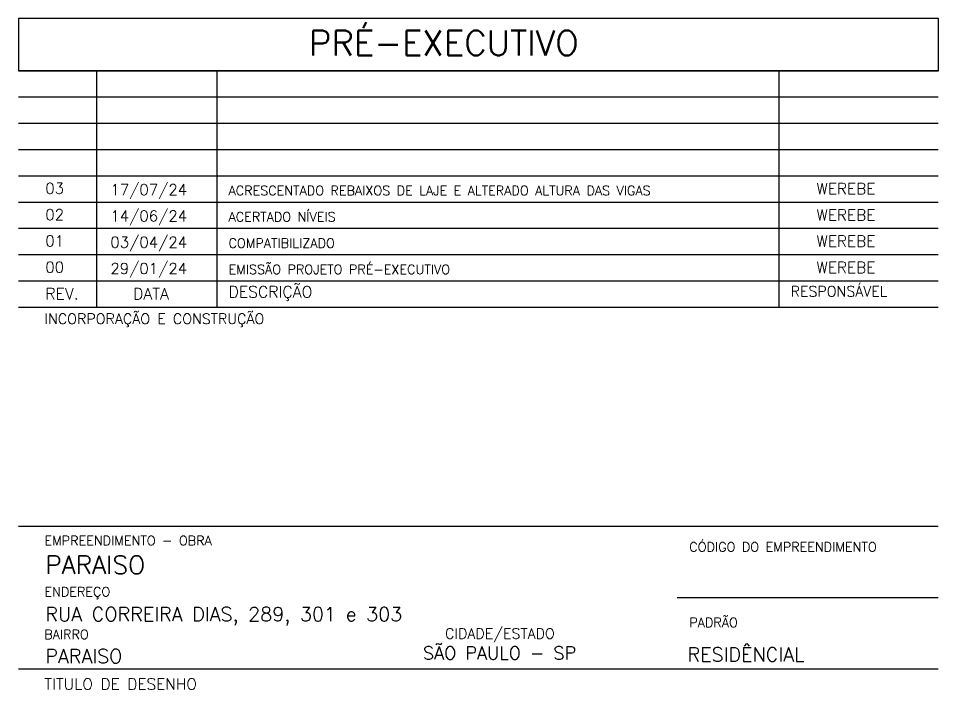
# Model space of a CAD drawing. Extents: x 1992 to 7619, y 830 to 3800.
# Drawn here: x 6685 to 7569, y 1519 to 2164 of the extents above; entities that cross this region are included whole.
import ezdxf

# ---------------------------------------------------------------- set-up
doc = ezdxf.new("R2010")
doc.units = 0
doc.header["$MEASUREMENT"] = 0
for name, color, linetype in [('1', 1, 'CONTINUOUS'), ('3', 3, 'CONTINUOUS'), ('4', 4, 'CONTINUOUS'), ('6', 6, 'CONTINUOUS'), ('9', 9, 'CONTINUOUS')]:
    doc.layers.add(name, color=color, linetype=linetype)
doc.styles.get("Standard").update_dxf_attribs({"font": 'ROMANS.SHX'})

msp = doc.modelspace()

# ---------------------------------------------------------------- linework, layer by layer
at = {"layer": '1', "linetype": 'Continuous'}
for p, q in [((7568.808154, 1886.405245), (6684.576297, 1886.405245)), ((7568.808154, 1675.890892), (6684.576297, 1675.890892)), ((7568.808154, 1607.32972), (7317.779804, 1607.32972)), ((7568.808154, 1538.768548), (6684.576297, 1538.768548))]:
    msp.add_line(p, q, dxfattribs=at)
at = {"layer": '6', "linetype": 'Continuous'}
msp.add_lwpolyline([(6684.576297, 2113.779151), (7569.064811, 2113.779151), (7569.064811, 2164.306686), (6684.576297, 2164.306686), (6684.576297, 2113.779151)], dxfattribs=at)
at = {"layer": '9', "linetype": 'Continuous'}
for p, q in [((7569.064811, 2164.306686), (6684.576297, 2164.306686)), ((7569.064811, 2113.779151), (6684.576297, 2113.779151)), ((6759.609686, 2113.779151), (6759.609686, 1886.405245)), ((6875.546266, 1886.405245), (6875.546266, 2113.779151)), ((7415.819975, 1886.405245), (7415.819975, 2113.779151)), ((7568.808154, 2088.515384), (6684.576297, 2088.515384)), ((7568.808154, 2063.251616), (6684.576297, 2063.251616)), ((7568.808154, 2037.987849), (6684.576297, 2037.987849)), ((7568.808154, 2012.724082), (6684.576297, 2012.724082)), ((7568.808154, 1987.460314), (6684.576297, 1987.460314)), ((7568.808154, 1962.196547), (6684.576297, 1962.196547)), ((7568.808154, 1936.932779), (6684.576297, 1936.932779)), ((7568.808154, 1911.669012), (6684.576297, 1911.669012))]:
    msp.add_line(p, q, dxfattribs=at)

# ---------------------------------------------------------------- texts
at = {"layer": '3', "linetype": 'Continuous'}
for s, height, p in [('03', 10.5, (6710.463101, 1995.668974)), ('17/07/24', 10.5, (6772.976366, 1994.4134)), ('ACRESCENTADO REBAIXOS DE LAJE E ALTERADO ALTURA DAS VIGAS', 9, (6886.534238, 1994.30009)), ('WEREBE', 10.749893, (7451.599385, 1995.234021)), ('14/06/24', 10.5, (6772.976366, 1969.149632)), ('02', 10.5, (6710.463101, 1970.405206)), ('ACERTADO NÍVEIS', 9, (6886.534238, 1969.036322)), ('WEREBE', 10.749893, (7451.599385, 1969.970253)), ('01', 10.5, (6710.463101, 1945.141439)), ('03/04/24', 10.5, (6772.976366, 1943.885865)), ('WEREBE', 10.749893, (7451.599385, 1944.706486)), ('COMPATIBILIZADO', 9, (6886.534238, 1943.772555)), ('00', 10.499895, (6710.463101, 1919.877672)), ('29/01/24', 10.5, (6772.976366, 1918.622097)), ('EMISSÃO PROJETO PRÉ-EXECUTIVO', 9, (6886.534238, 1918.508787)), ('WEREBE', 10.749893, (7451.599385, 1919.442719)), ('REV.', 10.99989, (6710.463101, 1894.113909)), ('DATA', 10.99989, (6794.792758, 1894.113909)), ('DESCRIÇÃO', 10.99989, (6886.534238, 1895.945634)), ('RESPONSÁVEL', 9.9999, (7426.807946, 1896.945624)), ('INCORPORAÇÃO E CONSTRUÇÃO', 9.9999, (6709.613474, 1870.526328)), ('EMPREENDIMENTO - OBRA', 8.99991, (6709.613474, 1657.786841)), ('CÓDIGO DO EMPREENDIMENTO', 8.99991, (7329.430581, 1651.74049)), ('ENDEREÇO', 8.99991, (6709.613474, 1608.624894)), ('PADRÃO', 8.99991, (7329.430581, 1579.115218)), ('BAIRRO', 8.99991, (6709.39012, 1567.607944)), ('CIDADE/ESTADO', 9.9999, (7094.701198, 1567.92)), ('TITULO DE DESENHO', 10.749893, (6709.613474, 1519.061664))]:
    msp.add_text(s, height=height, dxfattribs=at).set_placement(p)
at = {"layer": '4', "linetype": 'Continuous'}
for s, height, p in [('RUA CORREIRA DIAS, 289, 301 e 303', 13.5, (6710.463101, 1584.936858)), ('PARAISO', 13.5, (6710.463101, 1544.585788)), ('SÃO PAULO - SP', 12.499875, (7073.376736, 1547.998397)), ('RESIDÊNCIAL', 13.5, (7327.708443, 1545.932034))]:
    msp.add_text(s, height=height, dxfattribs=at).set_placement(p)
at = {"layer": '6', "linetype": 'Continuous'}
for s, height, p in [('PRÉ-EXECUTIVO', 24, (6963.909691, 2128.69531)), ('PARAISO', 17.5, (6710.463101, 1630.227236))]:
    msp.add_text(s, height=height, dxfattribs=at).set_placement(p)

doc.saveas('drawing.dxf')
